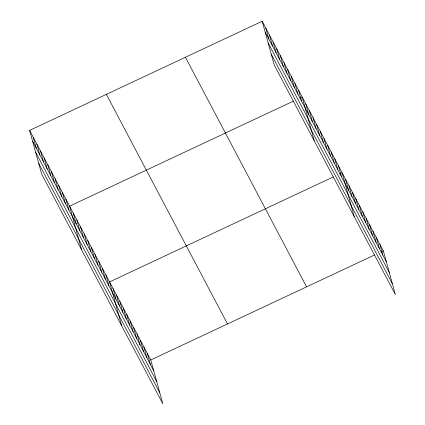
<?xml version="1.0" encoding="UTF-8"?>
<svg xmlns="http://www.w3.org/2000/svg" width="425" height="425" viewBox="0 0 425 425"><rect width="100%" height="100%" fill="white"/><g stroke="black" fill="none" stroke-linecap="round" stroke-linejoin="round"><path stroke-width="0.64" d="M29.622 130.385L150.753 359.975L162.812 403.75L41.682 174.16L29.622 130.385L262.188 21.25L383.318 250.84L395.377 294.615L274.247 65.025L262.188 21.25M293.308 101.171L69.594 206.146L81.653 249.921M299.8 98.122L302.164 97.017L314.218 140.792M333.28 176.938L109.57 281.913L121.624 325.688M339.772 173.889L342.136 172.778L354.19 216.553M150.753 359.975L374.462 255M380.959 251.951L383.318 250.84M265.189 32.135L386.32 261.726M268.175 42.989L389.305 272.579M271.256 54.172L392.387 283.762M185.443 57.263L306.574 286.859M106.372 94.371L227.502 323.962M32.619 141.265L153.749 370.86M35.61 152.123L156.74 381.714M38.691 163.306L159.821 392.897M379.886 244.338L382.882 255.223M376.454 237.83L379.451 248.715M373.022 231.327L376.019 242.213M369.591 224.82L372.587 235.705M366.159 218.317L369.155 229.202M362.727 211.809L365.723 222.695M359.295 205.307L362.291 216.192M355.863 198.799L358.859 209.684M352.431 192.297L355.428 203.182M348.999 185.789L351.996 196.674M345.567 179.286L348.564 190.172M338.502 165.893L341.498 176.779M334.868 159.003L337.864 169.888M331.234 152.118L334.231 163.003M327.601 145.228L330.597 156.113M323.967 138.343L326.963 149.228M320.333 131.452L323.329 142.338M316.699 124.567L319.696 135.453M313.066 117.677L316.062 128.562M309.432 110.792L312.428 121.677M305.798 103.902L308.794 114.787M298.525 90.127L301.527 101.012M294.892 83.242L297.893 94.122M291.258 76.351L294.259 87.237M287.624 69.466L290.626 80.346M283.99 62.576L286.992 73.461M280.357 55.691L283.358 66.571M276.723 48.801L279.724 59.686M273.089 41.916L276.091 52.796M269.455 35.025L272.457 45.911M265.822 28.14L268.823 39.02M147.321 353.473L150.317 364.353M143.889 346.965L146.885 357.85M140.457 340.462L143.453 351.342M137.025 333.954L140.022 344.84M133.593 327.452L136.59 338.332M130.162 320.944L133.158 331.829M126.73 314.442L129.726 325.322M123.298 307.934L126.294 318.819M119.866 301.431L122.862 312.311M116.434 294.923L119.43 305.809M113.002 288.421L115.998 299.301M105.937 275.028L108.933 285.908M102.303 268.138L105.299 279.023M98.669 261.253L101.665 272.133M95.035 254.363L98.032 265.248M91.402 247.477L94.398 258.358M87.768 240.587L90.764 251.472M84.134 233.702L87.13 244.582M80.5 226.812L83.497 237.697M76.867 219.922L79.863 230.807M73.233 213.037L76.229 223.922M65.96 199.261L68.962 210.147M62.326 192.371L65.328 203.256M58.693 185.486L61.694 196.371M55.059 178.596L58.06 189.481M51.425 171.711L54.427 182.596M47.791 164.82L50.793 175.706M44.157 157.935L47.159 168.821M40.524 151.045L43.525 161.93M36.89 144.16L39.892 155.045M33.256 137.27L36.258 148.155"/></g></svg>
